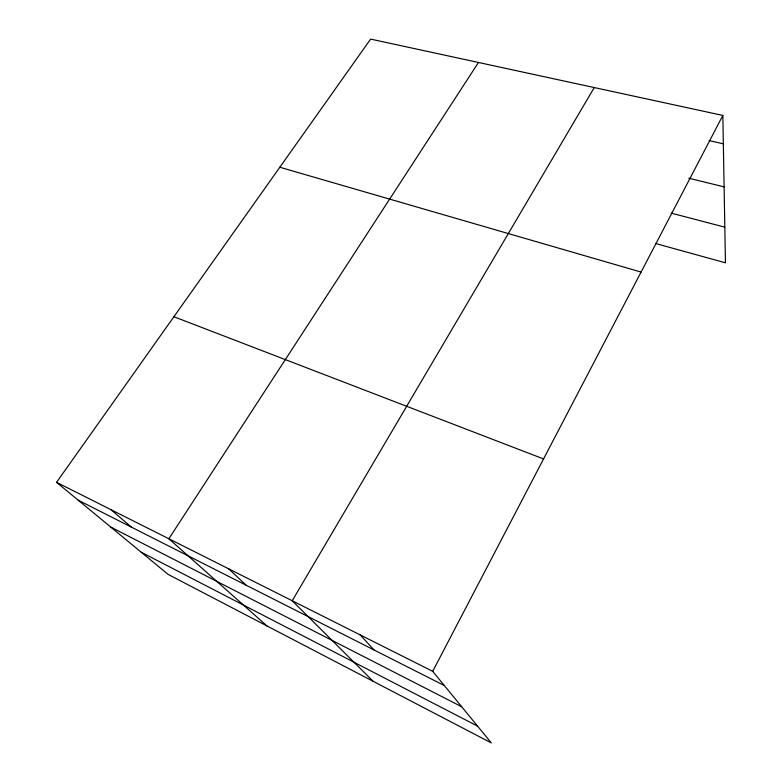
<?xml version="1.0" encoding="UTF-8"?>
<svg xmlns="http://www.w3.org/2000/svg" width="782" height="782" viewBox="0 0 782 782"><rect width="100%" height="100%" fill="white"/><g stroke="black" fill="none" stroke-linecap="round" stroke-linejoin="round"><path stroke-width="1.17" d="M432.7 671.337L722.842 115.433L370.629 39.1L56.558 482.338L168.091 574.379L491.301 742.9L432.7 671.337L56.558 482.338M594.252 87.564L292.224 600.752L373.141 681.288M478.467 62.472L168.863 538.769L266.897 625.893M709.108 140.574L723.34 143.82M688.844 178.228L724.103 186.888M671.152 213.115L724.816 227.171M655.658 243.515L725.442 262.811L722.842 115.433M279.829 167.25L641.084 272.077M173.897 316.739L543.558 458.936M78.141 500.157L444.352 685.57M110.8 527.107L461.693 706.742M141.239 552.219L477.548 726.107M111.005 509.698L131.454 527.146M228.608 568.788L246.252 585.268M360.111 634.867L374.06 649.979"/></g></svg>
